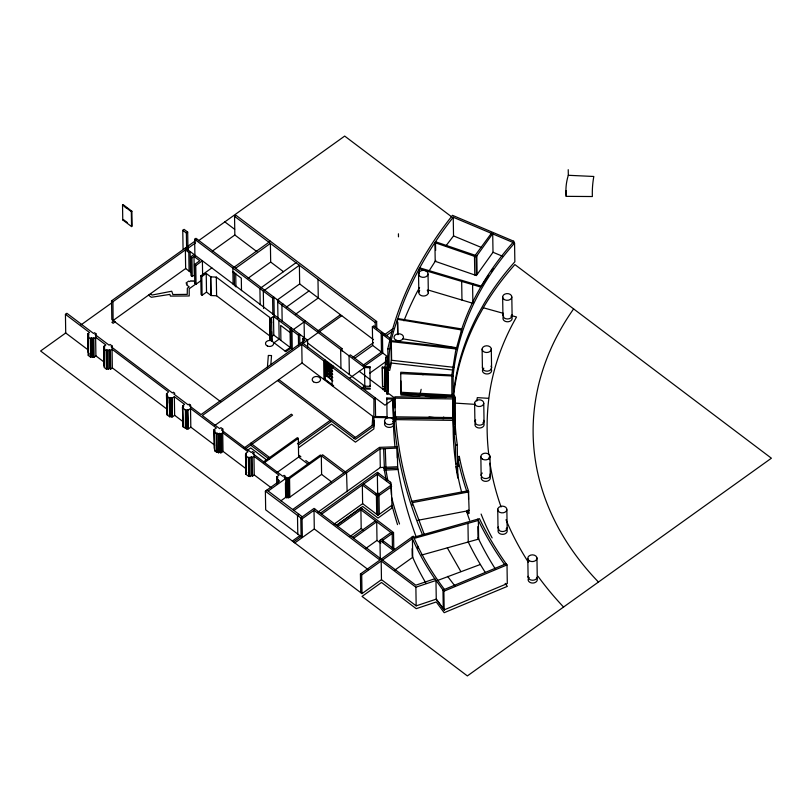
<?xml version="1.0" encoding="UTF-8"?>
<svg xmlns="http://www.w3.org/2000/svg" width="812" height="812" viewBox="0 0 812 812"><rect width="100%" height="100%" fill="white"/><g stroke="black" fill="none" stroke-linecap="round" stroke-linejoin="round"><path stroke-width="1.22" d="M455.096 423.752L454.964 397.23L394.865 396.814L394.784 399.098A645.885 474.675 -0.9 0 0 411.887 501.319L424.219 534.316M457.785 475.284L457.237 444.357A458.262 336.787 -0.9 0 1 454.964 397.23L453.147 397.423L452.903 405.3A458.262 336.787 -0.9 0 0 455.42 444.55L455.806 463.794L457.623 463.622L457.532 463.013M394.784 399.098L386.776 398.996L386.806 398.042L453.106 398.925L453.197 423.955A458.262 336.787 -0.9 0 0 455.715 463.216L458.465 478.796A458.262 336.787 -0.9 0 0 461.612 492.062M453.482 418.89L453.441 420.383L395.15 419.621M455.014 423.752L455.258 415.886M455.136 424.097L455.299 418.687L455.136 426.554A487.87 358.539 -0.9 0 0 455.217 434.42M386.816 399.626L386.847 398.763M395.15 421.195A645.885 474.675 -0.9 0 1 395.068 417.754L395.109 416.82L453.4 417.581M395.119 420.555L395.2 418.271L454.04 418.677M333.153 366.07L331.834 367.014L373.967 398.824L373.825 426.148L355.392 439.343L277.511 380.554M374.302 420.281L373.865 428.949L355.443 442.144L331.55 424.108L298.593 447.706M372.17 425.468L372.769 416.353M349.353 374.505L349.058 355.849L350.388 354.895L365.847 366.577L369.927 366.709L369.846 367.694L364.527 367.521L277.704 301.973L279.023 301.029M307.362 342.806L364.821 386.177L370.14 386.35L370.211 385.365M384.959 391.374L384.665 372.718L385.812 357.199L387.639 357.26L388.024 391.546L384.959 391.374L385.284 386.847L382.564 386.756L382.35 367.115L385.071 367.207M382.564 386.756L382.35 367.115M387.639 357.26L386.492 372.82L386.786 391.475M387.75 378.422L387.933 375.915M267.361 367.978L268.336 355.443L271.533 355.554L270.832 364.608M388.024 391.546L387.882 371.541L386.593 371.47M454.284 395.17L400.884 392.247L400.742 372.241L451.807 375.032L455.532 351.596L461.947 328.454A377.509 277.43 -0.9 0 1 476.502 294.675L482.632 283.733A377.509 277.43 -0.9 0 1 513.285 242.159L513.732 241.225L452.487 215.332L451.837 216.185A514.128 377.844 -0.9 0 0 391.902 331.753L387.801 348.734L388.095 367.389L389.679 367.562L391.597 359.32L391.303 340.664L456.425 347.972M400.884 392.247L400.884 380.95M389.679 367.562C386.695 347.079 394.794 327.683 401.128 308.672A514.128 377.844 -0.9 0 1 416.84 273.268C427.163 253.486 439.444 234.769 453.238 217.24L514.564 243.123A377.509 277.43 -0.9 0 0 453.086 375.997L400.59 373.591M453.208 396.124L453.37 394.652A377.509 277.43 -0.9 0 1 478.065 314.295L484.206 303.363A377.509 277.43 -0.9 0 1 514.859 261.779L514.564 243.123M452.446 394.145L452.142 396.489L401.077 393.708L400.925 395.048L419.591 396.063M476.837 401.037L477.283 397.636L488.489 398.316M451.807 375.032L451.908 395.038M388.633 367.795L388.136 370.191L389.719 370.353L391.404 363.045L452.761 370.008M419.459 396.52A94.162 68.675 12.2 0 1 419.966 394.835L421.154 389.313M419.56 287.468L417.135 291.924A514.128 377.844 -0.9 0 0 403.919 320.811M473.122 283.713L472.594 284.647L472.888 303.312L428.036 289.985M462.221 280.475L461.673 281.409L461.967 300.064M429.02 270.985L435.79 260.398M476.086 256.876L492.711 233.623L493.006 252.278L476.38 275.532L435.202 261.312L434.907 242.646L476.086 256.876L476.38 275.532M491.524 233.125L474.482 256.328L474.776 274.984M446.021 245.762L453.532 235.906L453.238 217.24M127.23 222.478L123.312 219.534L122.764 219.991L122.531 205L123.079 204.604L131.879 211.242L132.112 226.172L131.564 226.568L122.764 219.93M131.564 226.568L131.321 211.638L131.879 211.242M413.744 537.28L479.466 518.685A495.249 363.969 -0.9 0 0 506.12 563.741L507.013 564.908L507.297 583.574L444.144 609.893L436.227 599.154L416.17 605.864L415.876 587.198L381.183 561.011L381.467 579.666L362 593.613L40.6 350.987L65.721 332.991L65.437 314.335L66.888 313.29L93.563 333.438L94.557 332.727L95.958 333.783L95.989 336.269M183.065 248.969L182.771 230.314L184.101 229.37L187.684 232.08L187.978 250.735M186.618 249.193L186.364 233.024L187.684 232.08M194.921 256.683L194.647 239.276L195.966 238.322L341.974 348.551L342.014 351.038M220.61 401.656L111.823 319.532L111.538 300.866L197.387 239.398M188.8 252.471L190.12 251.527L190.414 270.183L189.094 271.137L188.8 252.471L185.369 249.873L112.807 301.831L111.538 300.866M80.55 325.206L111.325 303.17M187.46 248.655L195.55 242.869M198.575 240.697L344.684 136.081L451.695 216.865M256.988 251.71L234.841 234.993L234.546 216.337L235.998 215.292L376.646 321.471L376.768 328.931M192.251 276.516L191.957 257.861L193.997 256.399L194.291 275.055L192.251 276.516L190.972 275.562L190.678 256.896L194.048 254.491M88.082 352.489L87.787 333.833L89.564 332.555L65.437 314.335M90.619 357.229L90.325 338.563L91.248 337.904L91.543 356.559L90.619 357.229L88.264 355.443L87.94 335.407L88.934 334.696L87.787 333.833M185.369 249.873L185.654 268.539L113.101 320.496L112.949 301.729M95.958 333.783L94.963 334.493L109.102 345.161L110.087 344.45L112.127 345.993L112.168 348.48M113.924 320.862L111.873 322.334L113.142 323.288L115.304 321.745M212.358 251.091L234.841 234.993M201.366 280.394L196.047 284.19L194.778 283.236L194.484 264.57L199.793 260.774L193.997 256.399M93.136 337.965L93.421 356.62L92.497 357.29L92.203 338.624L93.136 337.965L93.837 338.492L94.121 357.148L95.907 355.879L95.613 337.213L93.837 338.492M196.047 284.19L195.763 265.534L202.391 260.784L202.604 274.466M89.229 353.352L88.234 354.062L89.188 354.783L88.264 355.443M202.097 295.263L201.802 276.608L206.228 273.441L206.522 292.097L202.097 295.263L201.082 294.502L200.787 275.836L211.841 267.919M104.342 362.406L104.078 346.227L105.864 344.958L95.613 337.213M104.088 366.131L103.794 347.465L104.778 346.765L104.078 346.227M194.778 283.236L195.611 282.637L193.002 280.668L192.008 281.378L191.053 280.658L189.724 281.602L188.699 281.104L186.039 283.012L187.42 284.058L186.435 284.768L189.196 286.859L187.339 288.189L187.247 294.37L172.885 294.533L171.738 291.214L152.067 295.05L150.393 293.792M106.413 369.145L106.118 350.49L106.981 349.87L107.265 368.536L106.413 369.145L104.18 367.46L103.885 348.805L104.748 348.186L103.794 347.465M195.824 284.017L189.196 288.757L189.206 295.964L170.388 296.106L169.921 294.401L151.336 297.283L148.505 295.142M112.127 345.993L111.132 346.704L172.388 392.937L173.382 392.226L174.783 393.292L173.788 393.993L188.181 404.863L189.166 404.153L190.566 405.208L190.607 407.695M109.387 349.647L109.671 368.313L108.29 369.298L107.996 350.642L109.387 349.647L110.402 350.419L110.696 369.074L112.34 367.897L112.056 349.241L110.402 350.419M268.772 242.169L270.223 241.134M268.914 242.27L232.841 268.102L233.095 284.281M235.632 268.275L270.386 243.387L270.68 262.043L283.479 271.715M248.198 278.151L270.68 262.043M295.994 262.712L259.921 288.544L260.175 304.713M272.862 314.295L272.609 298.126L273.928 297.182L274.223 315.838M277.197 300.044L299.679 283.936L299.384 265.28L263.311 291.112L263.585 308.53M283.226 304.195L281.906 305.15L282.16 321.319M286.484 307.058L308.976 290.96M271.472 322.902L271.391 317.928L273.502 316.416L298.4 335.204L298.552 345.161M166.795 412.587L166.501 393.932L168.561 391.892L112.056 349.241M169.606 416.759L169.312 398.093L170.043 397.575L170.337 416.241L169.606 416.759L167.12 414.881L167.851 414.364L166.836 413.592L166.541 394.936L167.201 394.459L166.501 393.932M167.12 414.881L166.836 396.226L167.556 395.708L166.541 394.936M171.596 397.778L171.89 416.434L171.23 416.911L170.936 398.256L171.596 397.778L172.164 398.215L172.459 416.871L174.641 415.308L174.347 396.652L172.164 398.215M295.781 314.071L318.274 297.974L317.979 279.318M206.228 273.441L210.765 276.862L216.307 277.115L269.665 317.401L270.142 339.558L271.918 340.898L271.685 336.584L273.796 335.072L273.502 316.416M166.836 413.592L167.495 413.125M185.339 428.533L185.501 409.542L185.796 428.208L183.106 426.848L182.812 405.665L184.598 404.386L174.347 396.652M291.376 327.967L290.057 328.911L290.351 347.566L284.951 350.967M183.106 426.848L182.446 407.238L183.705 406.335L182.812 405.665M293.457 329.53L305.424 320.963M190.566 405.208L189.582 405.919L201.041 414.567L304.957 340.157L302.795 338.523L304.114 337.579M187.643 409.796L187.937 428.452L187.014 429.122L186.719 410.456L187.643 409.796L188.445 428.837L190.82 427.142L190.526 408.477L188.151 410.182M298.4 335.204L299.719 334.26L299.872 344.217M317.989 330.839L340.472 314.731M318.202 332.544L202.31 415.531L219.636 428.604L220.955 427.66L222.803 429.051L222.833 431.537M319.177 331.854L341.75 315.695M214.693 425.539L302.064 362.974L301.77 344.318L323.683 360.863L323.978 379.529L325.297 378.575M214.297 448.356L214.003 429.69L216.378 427.995L190.526 408.477M214.52 449.686L214.226 431.03L215.018 430.462L214.003 429.69M216.601 452.233L216.307 433.567L216.966 433.1L217.261 451.756L216.601 452.233L214.754 450.833L214.459 432.177L215.119 431.7L214.226 431.03M222.803 429.051L221.473 429.995L251.273 452.497L252.593 451.543L253.872 452.507L253.912 454.994M219.423 433.395L219.717 452.061L218.661 452.812L218.367 434.156L219.423 433.395L220.539 434.247L220.834 452.903L223.006 451.35L222.711 432.694L220.539 434.247M375.276 327.49L375.195 322.506L376.646 321.471M323.683 360.863L325.013 359.919L325.196 376.92M324.749 360.914L333.356 367.125L324.749 360.914L325.044 379.539L333.458 385.893M341.974 348.551L340.654 349.495L340.949 368.151M388.268 357.209L372.667 345.435L372.373 326.779L373.693 325.835L390.227 338.32M325.125 362.142L328.413 364.588L328.545 371.054L325.257 368.607L325.429 361.919M325.176 365.349L328.505 367.917L328.698 364.375L326.83 363.39L326.972 369.856M325.48 365.126L328.748 367.745M326.759 366.547L328.748 367.592M328.85 374.159L325.267 371.937L325.531 368.415M332.544 367.795L329.286 365.339L331.215 366.283L331.266 369.49M331.316 366.354L331.255 379.701M328.901 377.539L328.799 370.881C324.435 370.668 327.601 357.94 327.063 366.324M327.216 369.836L326.85 373.124L327.216 369.836L328.799 371.033M329.682 368.293L332.605 371.003M214.754 450.833L215.413 450.366M332.849 380.899L329.591 378.422L329.682 368.455M327.226 376.271L325.297 375.317L325.582 371.703M382.493 332.473L381.173 333.417L381.467 352.083L363.218 365.136M325.247 372.099L327.266 373.124M383.761 333.438L382.442 334.382L382.736 353.037L364.497 366.1M353.037 357.25L373.449 342.634M384.066 335.031L393.231 328.464M328.627 377.732L327.317 376.342M329.794 375.032L332.788 377.681M325.044 379.539L333.651 385.751M354.489 358.457L372.667 345.435M386.096 335.823L392.145 331.499M331.367 376.068L329.53 375.063L331.377 376.23M244.107 447.98L291.305 414.191L292.574 415.145L245.539 448.823M332.666 385.294L332.128 385.68L331.834 367.014M247.64 450.152L250.735 447.94L266.63 459.947M349.414 378.341L365.847 366.577M248.705 476.39L248.411 457.724L249.01 457.298L249.294 475.964L248.705 476.39L245.904 474.269L245.508 454.659L246.432 453.999L245.66 453.421L247.975 451.766L222.711 432.694M245.508 454.659L246.209 455.187L245.61 455.613L248.411 457.724M253.872 452.507L252.552 453.451L282.789 476.289L284.109 475.345L285.388 476.299L284.068 477.243L286.616 479.171L286.91 497.827L287.763 497.218L287.468 478.552L286.616 479.171M251.324 456.821L251.618 475.477L250.096 476.563L249.812 457.907L251.324 456.821L252.227 457.491L252.512 476.157L254.237 474.929L253.943 456.263L252.227 457.491M369.836 373.114L388.085 360.051M361.919 388.258L364.821 386.177L364.527 367.521M245.904 474.269L246.493 473.843L245.792 473.315L246.726 472.655L245.955 472.076L245.803 462.129M263.636 461.825L297.375 437.668L298.329 438.389L298.623 457.054L307.819 463.997M264.59 462.546L298.329 438.389M297.436 443.829L330.23 420.352M298.542 444.905L331.499 421.306M373.967 398.824L375.286 397.88L375.58 416.536L374.261 417.48L302.064 362.974M277.156 472.422L298.623 457.054M298.948 457.288L300.267 456.344M276.74 483.779L276.669 476.928L279.054 475.223L253.943 456.263M359.239 371.307L394.815 398.154L384.989 405.198L301.81 342.41M265.382 491.169L302.054 518.858L302.348 537.514L265.676 509.824L265.382 491.169L279.582 480.998L276.659 478.806L277.948 477.882L276.669 476.928M285.113 478.035L286.108 477.334L288.077 478.126L288.108 480.613M268.173 491.037L285.702 478.491L285.997 497.147L280.84 500.842M288.077 478.126L320.354 455.014L343.933 472.817M288.636 478.755L288.463 497.746L288.169 479.08L288.889 478.948L289.184 497.604L321.603 474.391L321.308 455.735M288.889 478.948L322.628 454.791L346.551 472.817L347.14 491.737M354.123 438.389L373.926 424.209M288.361 496.782L288.889 496.406M292.665 509.53L379.488 447.361L397.098 446.752M293.934 510.494L379.996 448.874L397.322 448.082L397.616 466.748L399.017 475.101A645.885 474.675 -0.9 0 0 416.14 536.803M299.019 514.331L297.496 515.417L297.791 534.073M302.054 518.858L315.33 509.347M317.949 512.169L380.29 467.529L397.616 466.748M320.385 513.174L377.407 472.351L390.572 482.287L391.425 494.944M321.664 514.138L378.676 473.305M292.34 541.025L299.861 535.636M293.548 541.939L301.079 536.549L300.785 517.894L314.051 508.393L415.795 585.198L434.775 578.763M294.827 542.903L314.295 528.957L314.011 510.301L379.904 560.047L360.426 573.993L360.721 592.648M334.158 524.055L362.629 503.663L362.335 485.008L377.681 496.589L377.976 515.255L391.963 505.237L391.262 484.997L376.413 495.635L376.707 514.29M375.672 494.325L377.651 492.914L377.357 474.249L391.191 484.693M336.239 525.394L362.68 506.465L378.027 518.046L392.003 508.038L391.526 506.15M336.564 525.384L360.954 507.916L393.536 532.52L393.81 549.937M377.681 496.589L391.668 486.581M337.843 526.349L362.223 508.88M350.165 536.387L361.198 528.49L360.904 509.824L392.216 533.464L392.45 548.394M352.367 537.311L375.438 520.796M353.636 538.275L376.707 521.761L377.001 540.416L380.798 543.279M365.968 548.313L377.001 540.416M380.27 559.021L379.975 540.356L390.948 532.51M382.574 540.376L393.536 532.52M381.224 559.103L413.257 536.164C421.337 555.164 432.035 572.978 444.458 589.441M362 593.613L361.705 574.957L412.415 538.64L412.709 557.296L394.754 570.156M506.12 563.741L442.987 590.06L443.261 608.726L444.174 609.883L443.88 591.227L433.821 577.393A380.219 279.429 -0.9 0 1 413.927 542.061L411.785 537.219M443.88 591.227L507.013 564.908M437.516 580.499L480.359 564.472M415.876 587.198L435.963 580.489L436.257 599.144L444.144 609.893M414.232 538.376L478.349 520.431L477.74 519.162A473.335 347.861 -0.9 0 0 490.458 542.873L492.813 546.75A473.335 347.861 -0.9 0 0 502.851 562.046L504.526 564.401M421.814 554.992L478.644 539.087L478.349 520.431M411.887 501.319L468.443 490.722L469.113 510.575M468.818 491.92L412.334 502.628L412.374 505.115M417.53 520.36L469.366 510.525M467.489 513.692L469.163 513.377L468.788 512.179A487.87 358.539 -0.9 0 1 468.077 509.997A458.262 336.787 -0.9 0 0 468.788 512.179L466.961 512.382M468.585 499.431L468.443 490.722A458.262 336.787 -0.9 0 1 459.988 459.937L459.308 456.425L457.491 456.628L458.171 460.14A458.262 336.787 -0.9 0 0 466.626 490.915M455.512 445.128L457.339 444.966M453.147 397.423L454.964 397.23M383.954 470.168L397.657 469.539L397.433 468.209L383.599 468.686M566.137 190.749L566.218 196.352L592.374 196.534A169.698 124.713 -0.9 0 1 593.816 176.478L568.319 175.29L568.227 169.688M374.261 417.48L393.241 417.733L393.647 429.406A645.885 474.675 -0.9 0 0 394.957 446.59M375.58 416.536L387.101 416.698L387.06 417.652L386.806 398.042M382.269 368.1L385 368.191L385.284 386.847M385.406 388.664L382.685 388.572L382.614 389.557L385.335 389.648M206.522 292.097L211.059 295.527L216.601 295.781L269.96 336.056M400.813 393.678L454.791 396.195M384.665 372.718L387.73 372.891M425.813 396.408L445.727 397.494M454.223 403.046L475.162 404.366M387.801 348.734L389.384 348.896M456.182 348.977L391.069 341.588L391.354 360.254L453.969 367.349M428.98 416.992L443.768 418.667A169.698 123.759 12.2 0 1 443.717 416.982M419.966 394.835L436.785 397.413M397.687 318.548L461.795 328.962M402.64 338.797L456.851 347.79M483.333 307.789L503.481 313.371M511.783 315.675L516.523 316.995A369.886 271.827 -0.9 0 0 489.362 394.49L488.448 401.747A433.984 318.933 -0.9 0 0 488.794 454.801M419.774 267.869L481.293 286.139M480.765 287.072L419.266 268.813L419.337 273.786M453.532 235.906L481.374 247.457M493.006 252.278L502.77 256.338M234.546 216.337L375.195 322.506M372.373 326.779L389.811 339.944L389.851 342.431M224.843 221.889L234.658 229.299M421.083 373.358L423.011 374.819M299.679 283.936L373.51 339.67M182.771 230.314L186.364 233.024M194.647 239.276L272.609 298.126M232.902 271.837L241.306 278.181L241.499 290.625M185.41 247.975L307.555 340.177L307.667 347.637M363.228 385.801L366.182 388.034L370.262 388.166L370.191 389.151L364.862 388.978L362.934 387.517M122.531 205L131.321 211.638M125.19 207.101L126.865 208.369M190.678 256.896L191.957 257.861M290.117 332.524L280.678 325.399L280.911 340.451M269.665 317.401L269.848 320.902L271.624 322.232L271.918 340.898M194.484 264.57L195.763 265.534M329.388 368.668L332.605 371.165M331.326 372.941L329.479 371.926L332.707 374.423M325.216 368.8L328.505 371.246M200.787 275.836L201.802 276.608M185.654 268.539L191.064 272.609M273.796 335.072L292.259 349.018L291.965 330.352M278.831 379.61L355.443 437.435M377.651 492.914L379.539 494.335M363.664 484.064L379.001 495.645L379.295 514.311M298.989 455.38L300.897 456.831M305.789 460.516L309.819 463.561M362.629 503.663L377.976 515.255M321.603 474.391L331.438 481.82M381.295 539.412L394.652 549.491M379.975 540.356L393.323 550.434M250.735 443.23L269.899 457.704M250.685 445.138L269.574 459.399M361.198 528.49L363.137 529.952M288.595 477.75L289.549 478.471L289.843 497.127M287.468 478.552L288.169 479.08M87.94 335.407L88.894 336.127L87.97 336.787L90.325 338.563M91.248 337.904L92.203 338.624M106.981 349.87L107.996 350.642M170.043 397.575L170.936 398.256M216.966 433.1L218.367 434.156M249.01 457.298L249.812 457.907M182.446 407.238L185.045 409.877M185.501 409.542L186.719 410.456M103.885 348.805L106.118 350.49M166.836 396.226L169.312 398.093M214.459 432.177L216.307 433.567M443.261 608.726L444.529 609.68M287.763 497.218L288.463 497.746M285.408 496.7L286.91 497.827M112.34 367.897L166.836 409.035M190.82 427.142L214.683 445.149M223.006 451.35L246.249 468.9M254.237 474.929L271.309 487.819M65.346 332.707L87.848 349.698M95.907 355.879L104.291 362.203M174.641 415.308L183.025 421.641M109.671 368.313L110.696 369.074M251.618 475.477L252.512 476.157M93.421 356.62L94.121 357.148M219.717 452.061L220.834 452.903M171.89 416.434L172.459 416.871M187.937 428.452L188.445 428.837M91.543 356.559L92.497 357.29M107.265 368.536L108.29 369.298M170.337 416.241L171.23 416.911M217.261 451.756L218.661 452.812M249.294 475.964L250.096 476.563M185.796 428.208L187.014 429.122M266.904 490.083L302.297 516.808M314.295 528.957L368.222 569.659M381.467 579.666L416.17 605.864M360.426 573.993L361.705 574.957M393.414 419.266L390.481 417.662L388.004 417.703A4.801 3.522 -0.9 0 0 385.152 422.91A4.801 3.522 -0.9 0 0 392.703 423.529L393.455 422.788A4.801 3.522 -0.9 0 0 393.932 421.935M392.693 421.347L393.465 422.067M447.615 576.388L455.004 586.081M447.331 547.856L460.851 571.567M422.534 534.793L422.443 534.621A645.885 474.675 -0.9 0 1 398.722 456.445L396.814 445.057A645.885 474.675 -0.9 0 1 393.353 410.75L392.947 399.078L393.252 417.936M477.862 526.623L478.035 537.818L478.644 539.087M457.826 478.085L455.847 466.595M271.391 317.928L271.624 322.232M536.955 557.895L537.239 576.561A4.588 3.37 -0.9 0 1 532.469 580.245A4.588 3.37 -0.9 0 1 528.155 576.317M527.81 558.544L528.104 577.2M513.732 241.225L513.773 243.712M511.814 296.979A4.588 3.37 -0.9 0 1 504.871 299.861A4.588 3.37 -0.9 0 1 505.013 294.025A4.588 3.37 -0.9 0 1 511.814 296.979L512.108 315.645M506.861 509.804A4.588 3.37 -0.9 0 1 499.634 512.27A4.588 3.37 -0.9 0 1 500.395 506.455A4.588 3.37 -0.9 0 1 506.861 509.804L507.155 528.46M502.648 296.928L502.943 315.584M497.726 509.225L498.02 527.881M491.29 349.17A4.588 3.37 -0.9 0 1 484.338 352.053A4.588 3.37 -0.9 0 1 484.48 346.216A4.588 3.37 -0.9 0 1 491.29 349.17L491.585 367.836M490.001 456.273L490.296 474.929M483.759 403.381A4.588 3.37 -0.9 0 1 476.614 405.98A4.588 3.37 -0.9 0 1 477.192 400.154A4.588 3.37 -0.9 0 1 483.759 403.381L484.053 422.047M482.115 349.119L482.409 367.775M480.856 456.821L481.14 475.487M477.121 274.497L476.827 255.841L435.496 241.732L435.638 250.441M474.614 402.955L474.908 421.621M467.956 523.344L468.25 542L469.6 544.761A473.335 347.861 -0.9 0 0 485.129 572.206M461.531 332.433L461.49 329.946L397.423 319.319L397.657 334.25M459.308 456.425L459.369 460.16M453.086 375.997L453.319 395.109M428.036 274.121A4.77 3.502 -0.9 0 1 420.555 276.75A4.77 3.502 -0.9 0 1 421.266 270.69A4.77 3.502 -0.9 0 1 428.036 274.121L428.33 292.777M418.535 273.583L418.83 292.249M417.804 546.171L417.845 548.668M412.09 548.699L412.212 556.169L414.221 560.716A380.219 279.429 -0.9 0 0 425.884 583.046M397.748 322.283L397.941 334.717M397.139 449.239L397.271 457.948M394.815 398.154L394.916 407.807M395.028 411.846L395.068 417.754M390.613 484.774L390.572 482.287L390.562 484.734M386.898 367.257L386.979 372.241M385.812 357.199L385.923 364.669M385.253 448.63L386.045 470.442A595.734 437.81 -0.9 0 0 387.811 480.268M383.619 448.701L384.512 470.96A749.212 550.607 -0.9 0 0 386.339 480.795M383.112 539.99L383.142 542.477M379.996 448.874L380.29 467.529M369.927 366.709L370.14 386.35M331.215 366.283L331.347 368.496M329.154 363.949L329.266 371.399M327.114 363.187L327.165 366.395M327.165 366.547L327.216 369.683M327.074 366.476L327.124 369.612M327.124 369.764L327.175 372.901M326.921 370.049L327.043 376.535M326.84 373.297L326.891 376.514M304.104 321.907L304.358 338.076M302.795 338.523L302.856 342.258M290.696 329.388L290.99 348.054L285.905 351.687L274.06 342.755L279.145 339.111L278.851 320.456M287.042 489.098L287.154 496.558M285.418 483.181L285.631 496.873M277.704 301.973L277.958 318.142M278.242 479.993L278.283 482.48M271.604 331.611L271.685 336.584M269.848 320.902L270.142 339.558M246.209 455.187L246.442 470.118M235.713 273.248L235.927 286.93M234.242 272.132L234.455 285.824M221.463 433.588L221.747 452.254M216.307 277.115L216.601 295.781M210.765 276.862L211.059 295.527M210.602 276.74L210.897 295.406M170.611 398.012L170.906 416.668M167.556 395.708L167.678 403.168M398.428 233.795A212.917 9.5 -88.1 0 1 398.479 236.85M427.224 290.229A4.77 3.502 -0.9 0 1 426.96 294.959A4.77 3.502 -0.9 0 1 420.514 295.223A4.77 3.502 -0.9 0 1 419.672 290.534M495.513 569.263A473.335 347.861 -0.9 0 1 493.107 565.406L490.752 561.528A473.335 347.861 -0.9 0 1 478.035 537.818M458.303 466.342A487.87 358.539 -0.9 0 1 457.806 462.992M455.238 433.862A487.87 358.539 -0.9 0 1 455.096 427.122M397.535 524.633A749.212 550.607 -0.9 0 1 391.963 505.237M511.976 314.772A4.588 3.37 -0.9 0 1 507.439 318.984A4.588 3.37 -0.9 0 1 503.115 314.711M491.006 366.141A4.588 3.37 -0.9 0 1 487.515 371.155A4.588 3.37 -0.9 0 1 482.592 366.902M483.607 420.332A4.588 3.37 -0.9 0 1 479.141 425.194A4.588 3.37 -0.9 0 1 475.69 419.966M490.052 474.066A4.588 3.37 -0.9 0 1 484.855 478.522A4.588 3.37 -0.9 0 1 482.247 473.031M507.114 527.587A4.588 3.37 -0.9 0 1 502.141 531.525A4.588 3.37 -0.9 0 1 498.294 527.018M469.6 520.167A190.688 140.141 -0.9 0 1 466.606 511.052M566.218 196.352A94.162 69.203 -0.9 0 1 568.319 175.29M563.569 607.041A433.984 318.933 -0.9 0 1 538.001 576.287M528.348 562.188A433.984 318.933 -0.9 0 1 505.998 519.731M501.085 506.982A433.984 318.933 -0.9 0 1 489.951 463.195M489.413 459.602A433.984 318.933 -0.9 0 1 489.088 457.197M598.464 582.052A358.488 263.453 -0.9 0 1 573.617 308.905M453.421 397.454A377.509 277.43 -0.9 0 1 478.116 317.096L484.246 306.154A377.509 277.43 -0.9 0 1 514.899 264.58L771.4 458.212L467.367 675.919L362.04 596.414L381.518 582.468L416.221 608.665L436.277 601.956L444.184 612.695L507.348 586.365L506.455 585.198A495.249 363.969 -0.9 0 1 505.176 583.381M419.327 396.297A94.162 69.203 -0.9 0 1 419.834 394.571M492.133 537.92A329.104 241.864 -0.9 0 1 481.11 514.057M481.486 286.068A460.607 338.502 -0.9 0 1 488.519 275.369M491.199 271.533A460.607 338.502 -0.9 0 1 493.26 268.66M399.514 523.973A595.734 437.81 -0.9 0 1 391.638 497.37M445.057 397.413A169.698 124.713 -0.9 0 1 445.341 395.759M510.87 316.051A4.588 3.37 -0.9 0 1 511.032 320.598A4.588 3.37 -0.9 0 1 504.871 321.156A4.588 3.37 -0.9 0 1 503.643 316.7M491.047 368.942A4.588 3.37 -0.9 0 1 489.606 373.378A4.588 3.37 -0.9 0 1 483.475 372.749A4.588 3.37 -0.9 0 1 483.85 368.201M482.998 422.402A4.588 3.37 -0.9 0 1 482.815 426.96A4.588 3.37 -0.9 0 1 476.624 427.264A4.588 3.37 -0.9 0 1 475.73 422.758M489.555 476.086A4.588 3.37 -0.9 0 1 486.094 481.364A4.588 3.37 -0.9 0 1 481.638 476.563M506.17 528.805A4.588 3.37 -0.9 0 1 505.846 533.352A4.588 3.37 -0.9 0 1 499.654 533.555A4.588 3.37 -0.9 0 1 498.893 529.038M536.478 577.718A4.588 3.37 -0.9 0 1 535.656 582.245A4.588 3.37 -0.9 0 1 529.475 582.082A4.588 3.37 -0.9 0 1 529.211 577.535M393.952 422.91A4.801 3.522 -0.9 0 1 393.505 425.589L392.754 426.33A4.801 3.522 -0.9 0 1 386.441 426.726A4.801 3.522 -0.9 0 1 385.152 422.179M386.928 392.927L386.827 394.277L388.065 394.348L388.217 392.998L386.928 392.927M329.733 371.591L331.316 372.779L329.733 371.591M313.462 381.792A4.182 3.075 -0.9 0 0 320.425 380.27A4.182 3.075 -0.9 0 0 315.208 376.606A4.182 3.075 -0.9 0 0 313.462 381.792M267.473 346.064A4.09 3.004 -0.9 0 0 273.674 343.496A4.09 3.004 -0.9 0 0 267.605 340.857A4.09 3.004 -0.9 0 0 267.473 346.064M396.297 340.289A4.76 3.502 -0.9 0 0 403.503 337.305A4.76 3.502 -0.9 0 0 396.439 334.229A4.76 3.502 -0.9 0 0 396.297 340.289M529.424 560.818A4.588 3.37 -0.9 0 0 536.894 558.778A4.588 3.37 -0.9 0 0 530.825 555.063A4.588 3.37 -0.9 0 0 529.424 560.818M482.429 459.115A4.588 3.37 -0.9 0 0 489.93 457.146A4.588 3.37 -0.9 0 0 483.922 453.37A4.588 3.37 -0.9 0 0 482.429 459.115"/></g></svg>
